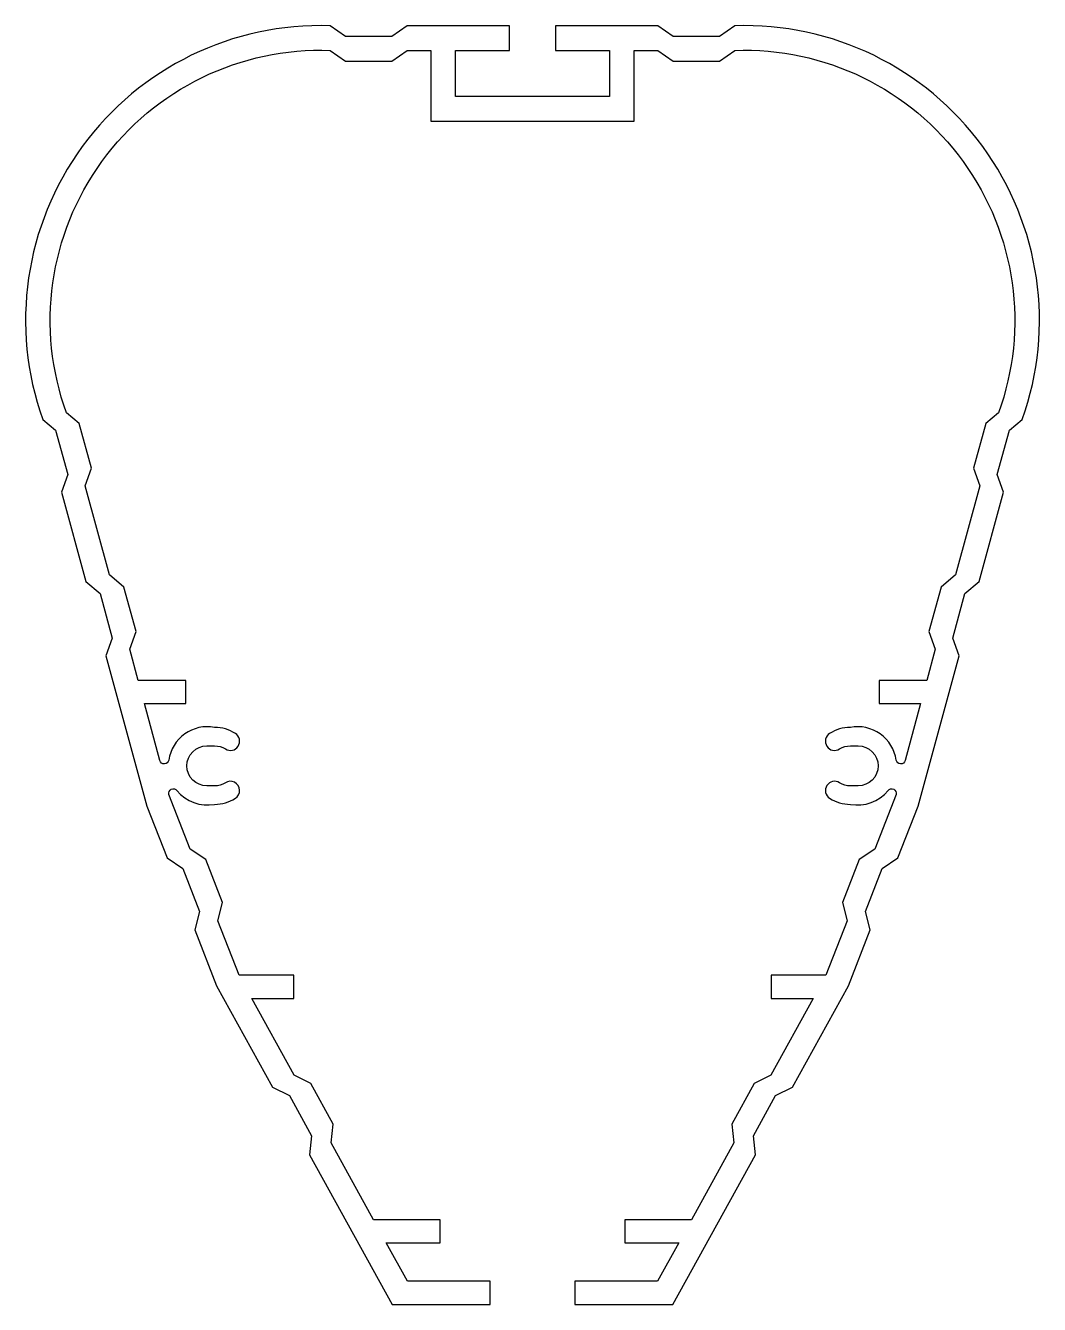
# Model space of a CAD drawing. Extents: x 126.7 to 192.5, y 154.5 to 237.5.
import ezdxf

# ---------------------------------------------------------------- set-up
doc = ezdxf.new("R2010")
doc.units = 0
doc.header["$LTSCALE"] = 15
doc.layers.get('0').update_dxf_attribs({"linetype": 'CONTINUOUS'})

msp = doc.modelspace()

# ---------------------------------------------------------------- linework, layer by layer
at = {"color": 0, "linetype": 'BYBLOCK'}
msp.add_lwpolyline([(161.091, 235.888), (164.591, 235.888), (164.591, 232.888), (154.591, 232.888), (154.591, 235.888), (158.091, 235.888), (158.091, 237.488), (151.459, 237.488), (150.459, 236.788), (147.459, 236.788), (146.459, 237.488, 0.529123), (127.792, 211.939), (128.626, 211.246), (129.416, 208.352), (129.004, 207.203), (130.584, 201.414), (131.522, 200.634), (132.313, 197.74), (131.901, 196.591), (134.564, 186.834), (135.868, 183.471), (136.883, 182.791), (137.967, 179.994), (137.676, 178.809), (139.086, 175.173), (142.712, 168.588), (143.807, 168.05), (145.254, 165.422), (145.124, 164.208), (150.475, 154.488), (156.841, 154.488), (156.841, 155.988), (151.476, 155.988), (150.099, 158.488), (153.591, 158.488), (153.591, 159.988), (149.273, 159.988), (146.525, 164.98), (146.656, 166.193), (145.209, 168.821), (144.114, 169.36), (141.365, 174.351), (144.091, 174.351), (144.091, 175.851), (140.539, 175.851), (139.168, 179.387), (139.459, 180.573), (138.374, 183.37), (137.36, 184.049), (135.989, 187.585, -0.811887), (136.512, 187.852, 0.275414), (138.952, 186.946, 0.143376), (140.301, 187.341, 1), (139.653, 188.351, -0.143376), (138.952, 188.146), (138.452, 188.146, -1), (138.452, 190.746), (138.952, 190.746, -0.143376), (139.653, 190.541, 1), (140.301, 191.551, 0.143376), (138.952, 191.946, 0.423728), (135.978, 189.825, -0.811887), (135.392, 189.792), (134.393, 193.488), (137.091, 193.488), (137.091, 194.988), (133.995, 194.988), (133.444, 197.012), (133.856, 198.161), (133.066, 201.055), (132.127, 201.836), (130.547, 207.624), (130.959, 208.773), (130.169, 211.667), (129.343, 212.354, -0.532445), (146.459, 235.888), (147.459, 235.188), (150.459, 235.188), (151.459, 235.888), (152.991, 235.888), (152.991, 231.288), (166.191, 231.288), (166.191, 235.888), (167.724, 235.888), (168.724, 235.188), (171.724, 235.188), (172.724, 235.888, -0.532445), (189.84, 212.354), (189.014, 211.667), (188.223, 208.773), (188.635, 207.624), (187.055, 201.836), (186.117, 201.055), (185.327, 198.161), (185.739, 197.012), (185.187, 194.988), (182.091, 194.988), (182.091, 193.488), (184.79, 193.488), (183.791, 189.792, -0.811887), (183.204, 189.825, 0.423728), (180.23, 191.946, 0.143376), (178.882, 191.551, 1), (179.529, 190.541, -0.143376), (180.23, 190.746), (180.73, 190.746, -1), (180.73, 188.146), (180.23, 188.146, -0.143376), (179.529, 188.351, 1), (178.882, 187.341, 0.143376), (180.23, 186.946, 0.275414), (182.671, 187.852, -0.811887), (183.194, 187.585), (181.823, 184.049), (180.808, 183.37), (179.724, 180.573), (180.015, 179.387), (178.643, 175.851), (175.091, 175.851), (175.091, 174.351), (177.817, 174.351), (175.069, 169.36), (173.974, 168.821), (172.527, 166.193), (172.658, 164.98), (169.909, 159.988), (165.591, 159.988), (165.591, 158.488), (169.083, 158.488), (167.707, 155.988), (162.341, 155.988), (162.341, 154.488), (168.708, 154.488), (174.059, 164.208), (173.928, 165.422), (175.375, 168.05), (176.471, 168.588), (180.096, 175.173), (181.506, 178.809), (181.215, 179.994), (182.3, 182.791), (183.314, 183.471), (184.619, 186.834), (187.282, 196.591), (186.87, 197.74), (187.66, 200.634), (188.599, 201.414), (190.179, 207.203), (189.767, 208.352), (190.557, 211.246), (191.391, 211.939, 0.529123), (172.724, 237.488), (171.724, 236.788), (168.724, 236.788), (167.724, 237.488), (161.091, 237.488)], format="xyb", close=True, dxfattribs=at)

doc.saveas('drawing.dxf')
